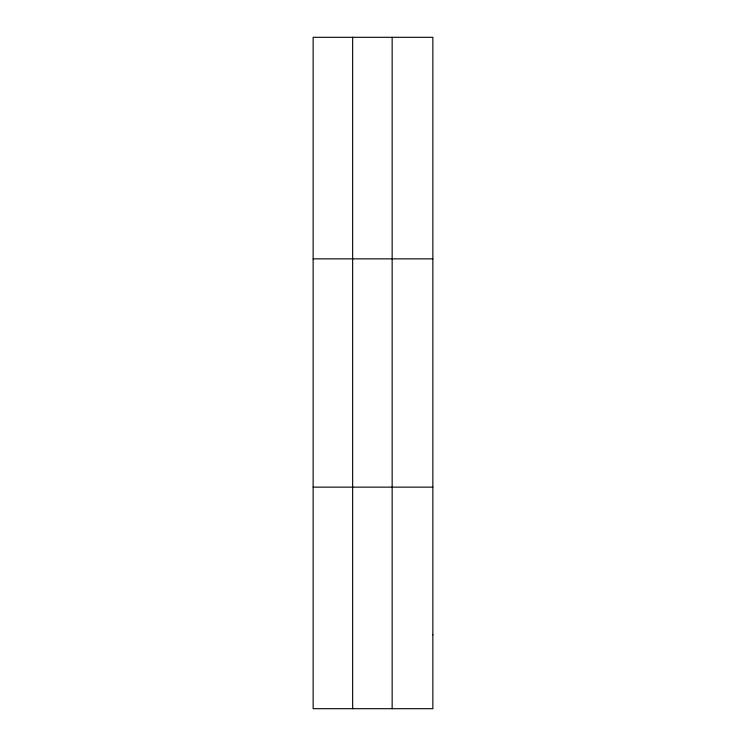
<?xml version="1.0" encoding="UTF-8"?>
<svg xmlns="http://www.w3.org/2000/svg" width="746" height="746" viewBox="0 0 746 746"><rect width="100%" height="100%" fill="white"/><g stroke="black" fill="none" stroke-linecap="round" stroke-linejoin="round"><path stroke-width="1.12" d="M352.653 37.3L352.653 708.7M392.154 37.3L392.154 708.7M313.143 258.862L432.857 258.862M313.143 487.138L432.857 487.138M432.857 634.846L432.857 708.7L313.143 708.7L313.143 37.3L432.857 37.3L432.857 634.846"/></g></svg>
